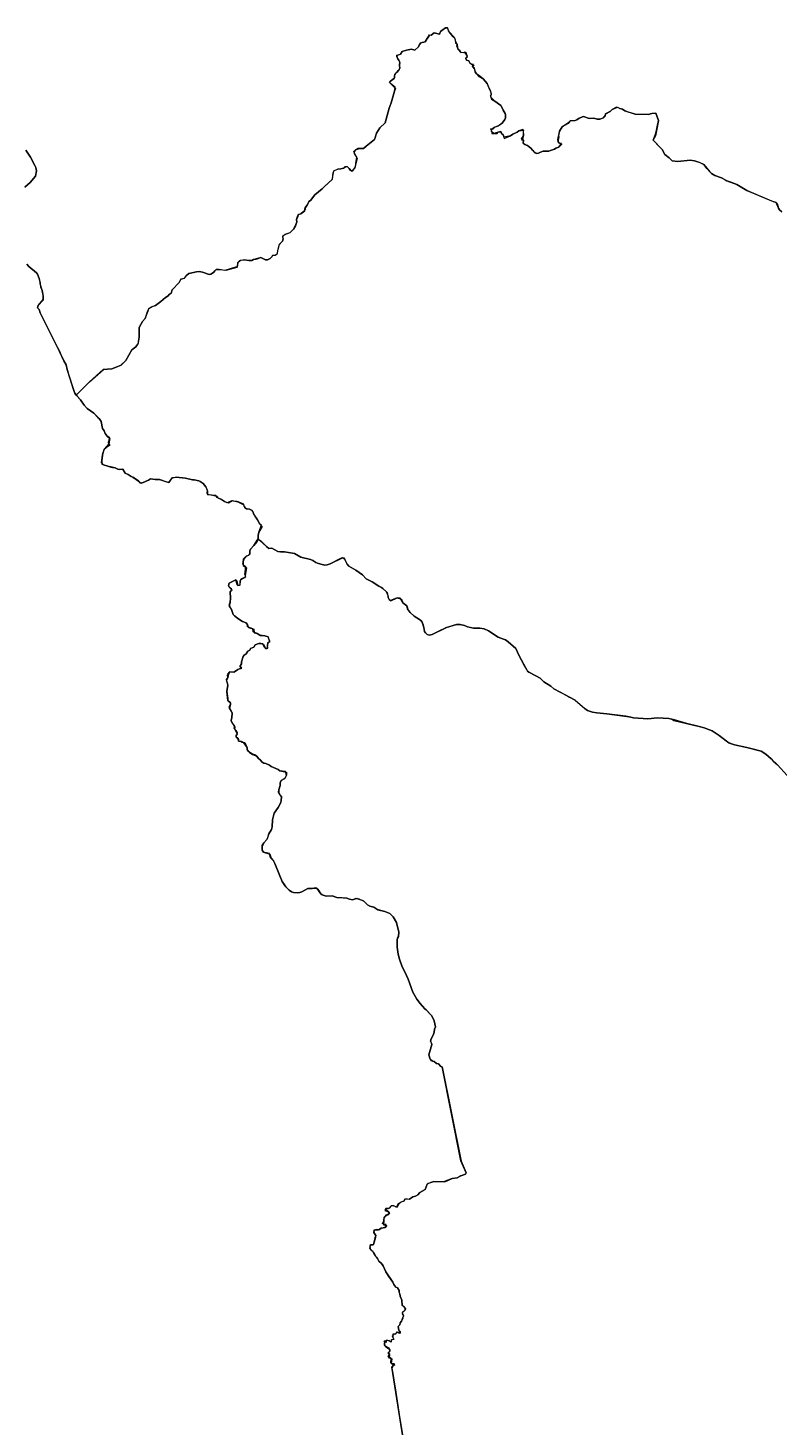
# Model space of a CAD drawing. Extents: x -74 to -34.8, y -33.8 to 5.3.
# Drawn here: x -38.3 to -37.33, y -10.662 to -8.856 of the extents above; entities that cross this region are included whole.
import ezdxf

# ---------------------------------------------------------------- set-up
doc = ezdxf.new("R2010")
doc.units = 0
doc.header["$LTSCALE"] = 2
doc.layers.add('UFEBRASIL', color=7, linetype='Continuous')

msp = doc.modelspace()

# ---------------------------------------------------------------- linework, layer by layer
at = {"layer": 'UFEBRASIL'}
for points in [[(-37.3277, -9.0932), (-37.3308, -9.0908), (-37.332, -9.0886), (-37.3351, -9.0814), (-37.3405, -9.0795), (-37.3728, -9.0659), (-37.386, -9.058), (-37.3923, -9.0557), (-37.3988, -9.0534), (-37.4056, -9.0494), (-37.4141, -9.0463), (-37.4185, -9.0438), (-37.4206, -9.0418), (-37.4243, -9.0373), (-37.4283, -9.0324), (-37.4341, -9.0296), (-37.4405, -9.0275), (-37.446, -9.0266), (-37.462, -9.0284), (-37.4694, -9.0277), (-37.473, -9.0239), (-37.4788, -9.0196), (-37.4822, -9.0129), (-37.4938, -9.0007), (-37.4905, -8.9933), (-37.4899, -8.9902), (-37.4886, -8.9835), (-37.487, -8.9756), (-37.4903, -8.9659), (-37.4954, -8.9666), (-37.5, -8.968), (-37.517, -8.9674), (-37.5194, -8.9666), (-37.5243, -8.965), (-37.5301, -8.9631), (-37.5332, -8.9607), (-37.5369, -8.9602), (-37.5411, -8.9584), (-37.5467, -8.9615), (-37.5493, -8.964), (-37.5557, -8.9676), (-37.5558, -8.97), (-37.5579, -8.972), (-37.5624, -8.974), (-37.566, -8.9737), (-37.5704, -8.9726), (-37.5761, -8.9729), (-37.5836, -8.9702), (-37.5893, -8.9727), (-37.592, -8.9747), (-37.5943, -8.9755), (-37.6008, -8.9761), (-37.6033, -8.9792), (-37.6087, -8.9825), (-37.611, -8.9837), (-37.6146, -8.9892), (-37.6159, -8.9952), (-37.6155, -8.9966), (-37.6161, -9.0011), (-37.6158, -9.0042), (-37.6115, -9.0059), (-37.6153, -9.0099), (-37.6192, -9.0112), (-37.621, -9.0123), (-37.6261, -9.0144), (-37.6281, -9.0149), (-37.6354, -9.0152), (-37.6388, -9.0162), (-37.6417, -9.0177), (-37.6439, -9.0183), (-37.6475, -9.0158), (-37.6476, -9.0149), (-37.6494, -9.0138), (-37.6513, -9.0111), (-37.6557, -9.0076), (-37.6591, -9.0065), (-37.6612, -9.0048), (-37.6607, -9.001), (-37.6639, -8.9987), (-37.6619, -8.9966), (-37.6609, -8.9943), (-37.6608, -8.988), (-37.6616, -8.9872), (-37.6669, -8.989), (-37.6689, -8.9906), (-37.6745, -8.993), (-37.6778, -8.9951), (-37.6862, -8.9972), (-37.6861, -8.9962), (-37.6873, -8.9942), (-37.6893, -8.9923), (-37.6903, -8.9898), (-37.6935, -8.9906), (-37.6966, -8.9914), (-37.6988, -8.9925), (-37.7014, -8.9904), (-37.7022, -8.9893), (-37.7017, -8.9864), (-37.7001, -8.9861), (-37.6976, -8.9839), (-37.693, -8.982), (-37.6885, -8.9788), (-37.6849, -8.9742), (-37.6842, -8.972), (-37.684, -8.9684), (-37.6846, -8.9665), (-37.6872, -8.9623), (-37.6884, -8.9592), (-37.6901, -8.9562), (-37.6977, -8.9506), (-37.7023, -8.9465), (-37.7034, -8.9438), (-37.7022, -8.9413), (-37.7032, -8.9376), (-37.7054, -8.933), (-37.7079, -8.9278), (-37.7129, -8.922), (-37.7191, -8.9171), (-37.7217, -8.9155), (-37.7231, -8.9128), (-37.7241, -8.9078), (-37.7267, -8.9061), (-37.7254, -8.9033), (-37.728, -8.9034), (-37.7299, -8.9011), (-37.7313, -8.8984), (-37.7343, -8.8977), (-37.7351, -8.8956), (-37.733, -8.8926), (-37.7364, -8.8874), (-37.7377, -8.8884), (-37.7416, -8.8877), (-37.7451, -8.8839), (-37.746, -8.8812), (-37.747, -8.8795), (-37.7465, -8.8771), (-37.748, -8.8739), (-37.7488, -8.8703), (-37.7518, -8.8676), (-37.7566, -8.8611), (-37.7582, -8.8583), (-37.759, -8.8562), (-37.7616, -8.8562), (-37.7663, -8.8596), (-37.7679, -8.8609), (-37.7693, -8.8641), (-37.776, -8.8625), (-37.7798, -8.8655), (-37.7826, -8.8661), (-37.7828, -8.867), (-37.7853, -8.8697), (-37.7879, -8.8739), (-37.7932, -8.8754), (-37.795, -8.8776), (-37.7961, -8.8807), (-37.8012, -8.8847), (-37.8053, -8.8837), (-37.8118, -8.8847), (-37.8172, -8.8866), (-37.8197, -8.8899), (-37.8244, -8.8921), (-37.8235, -8.8954), (-37.8218, -8.8976), (-37.8207, -8.8995), (-37.8204, -8.9017), (-37.8209, -8.9035), (-37.8206, -8.9056), (-37.8204, -8.9077), (-37.8211, -8.9098), (-37.8226, -8.9114), (-37.824, -8.9131), (-37.8256, -8.9146), (-37.8269, -8.9164), (-37.8274, -8.9173), (-37.8271, -8.92), (-37.8285, -8.9218), (-37.8323, -8.9246), (-37.8336, -8.9264), (-37.8321, -8.9283), (-37.826, -8.9342), (-37.8273, -8.9378), (-37.8315, -8.9529), (-37.8342, -8.9598), (-37.8391, -8.9784), (-37.846, -8.9848), (-37.8503, -8.9919), (-37.8531, -9.0001), (-37.8638, -9.0087), (-37.8672, -9.0116), (-37.8745, -9.0115), (-37.8776, -9.0133), (-37.8795, -9.0171), (-37.8785, -9.019), (-37.8752, -9.0246), (-37.8772, -9.0311), (-37.8783, -9.037), (-37.8827, -9.0407), (-37.8838, -9.0401), (-37.8856, -9.0373), (-37.8877, -9.0351), (-37.8914, -9.0353), (-37.8928, -9.0369), (-37.8963, -9.0379), (-37.9003, -9.0383), (-37.9057, -9.041), (-37.9065, -9.043), (-37.9079, -9.0522), (-37.9124, -9.0559), (-37.9185, -9.0614), (-37.9203, -9.0638), (-37.9298, -9.0713), (-37.9357, -9.0786), (-37.9377, -9.0801), (-37.9394, -9.0839), (-37.9427, -9.0892), (-37.9421, -9.0902), (-37.9446, -9.0927), (-37.9478, -9.0958), (-37.9516, -9.0973), (-37.9518, -9.0998), (-37.9534, -9.1034), (-37.9533, -9.1061), (-37.9548, -9.1113), (-37.9576, -9.1156), (-37.9623, -9.1206), (-37.9688, -9.1227), (-37.9715, -9.1257), (-37.971, -9.1283), (-37.9718, -9.131), (-37.9762, -9.1362), (-37.978, -9.1432), (-37.9786, -9.1477), (-37.9794, -9.1484), (-37.9813, -9.1493), (-37.9847, -9.1498), (-37.9855, -9.1516), (-37.9875, -9.1537), (-37.991, -9.1554), (-37.9937, -9.1553), (-37.9995, -9.1522), (-38.0067, -9.1542), (-38.009, -9.1549), (-38.011, -9.156), (-38.0149, -9.1561), (-38.0208, -9.1552), (-38.0273, -9.1566), (-38.0292, -9.1587), (-38.0303, -9.1649), (-38.0322, -9.1649), (-38.0462, -9.1689), (-38.0535, -9.1677), (-38.057, -9.1676), (-38.0588, -9.1693), (-38.0605, -9.1715), (-38.0639, -9.1738), (-38.0661, -9.1742), (-38.0749, -9.1713), (-38.0793, -9.1705), (-38.0826, -9.1706), (-38.0923, -9.1727), (-38.0952, -9.175), (-38.0987, -9.1793), (-38.1026, -9.1802), (-38.1047, -9.1846), (-38.1141, -9.194), (-38.1154, -9.1984), (-38.1179, -9.2), (-38.1192, -9.2018), (-38.1223, -9.2037), (-38.1284, -9.2091), (-38.1352, -9.214), (-38.1409, -9.2165), (-38.1439, -9.2182), (-38.146, -9.2224), (-38.1486, -9.2308), (-38.1522, -9.2349), (-38.1563, -9.2424), (-38.1564, -9.2552), (-38.1574, -9.2602), (-38.158, -9.2638), (-38.1607, -9.2675), (-38.1658, -9.2713), (-38.1736, -9.2851), (-38.1807, -9.2917), (-38.1917, -9.2959), (-38.2031, -9.2969), (-38.2206, -9.3125), (-38.2376, -9.3298), (-38.2395, -9.3271), (-38.2413, -9.3227), (-38.2486, -9.2992), (-38.2492, -9.2969), (-38.2505, -9.2905), (-38.2535, -9.2855), (-38.2593, -9.2733), (-38.2726, -9.2468), (-38.2842, -9.2238), (-38.2856, -9.2193), (-38.2875, -9.2171), (-38.2866, -9.2141), (-38.2801, -9.2063), (-38.2801, -9.2011), (-38.2815, -9.1949), (-38.2831, -9.1888), (-38.2842, -9.1864), (-38.2842, -9.1842), (-38.2855, -9.1793), (-38.2876, -9.1739), (-38.2887, -9.1721), (-38.2987, -9.1639), (-38.3013, -9.1608)], [(-37.3211, -9.8205), (-37.3336, -9.8068), (-37.3416, -9.7991), (-37.3483, -9.7931), (-37.3546, -9.7891), (-37.3577, -9.7882), (-37.3628, -9.7869), (-37.3696, -9.7851), (-37.373, -9.7842), (-37.3887, -9.7807), (-37.3962, -9.7782), (-37.3976, -9.7775), (-37.4084, -9.7689), (-37.4178, -9.763), (-37.428, -9.7589), (-37.4345, -9.757), (-37.4503, -9.7533), (-37.4664, -9.7487), (-37.4697, -9.7476), (-37.4737, -9.7468), (-37.4881, -9.7462), (-37.5005, -9.7473), (-37.5192, -9.746), (-37.5225, -9.7453), (-37.529, -9.7438), (-37.5535, -9.7407), (-37.5663, -9.7397), (-37.5719, -9.7387), (-37.5782, -9.7364), (-37.5827, -9.7334), (-37.5943, -9.7232), (-37.6216, -9.7088), (-37.6257, -9.705), (-37.6348, -9.6996), (-37.6392, -9.6947), (-37.6451, -9.6917), (-37.654, -9.6871), (-37.6556, -9.6859), (-37.6568, -9.6836), (-37.6603, -9.6773), (-37.6665, -9.666), (-37.6709, -9.6566), (-37.6808, -9.648), (-37.6841, -9.6456), (-37.6869, -9.6446), (-37.6934, -9.6421), (-37.7061, -9.6339), (-37.7118, -9.6313), (-37.717, -9.6305), (-37.7254, -9.6304), (-37.7331, -9.6286), (-37.737, -9.627), (-37.7427, -9.6258), (-37.7473, -9.6257), (-37.7615, -9.63), (-37.7621, -9.6303), (-37.7645, -9.6315), (-37.7665, -9.6325), (-37.7787, -9.6387), (-37.7819, -9.6396), (-37.7853, -9.6385), (-37.7873, -9.6365), (-37.7884, -9.6345), (-37.7896, -9.6294), (-37.7905, -9.6252), (-37.7915, -9.6228), (-37.7931, -9.6206), (-37.795, -9.619), (-37.8017, -9.615), (-37.8071, -9.6101), (-37.8106, -9.6053), (-37.8113, -9.6017), (-37.8164, -9.5977), (-37.8198, -9.5917), (-37.8238, -9.5913), (-37.8331, -9.5949), (-37.8355, -9.5905), (-37.8353, -9.5885), (-37.8375, -9.5833), (-37.8422, -9.5794), (-37.8439, -9.5781), (-37.8475, -9.576), (-37.8561, -9.5705), (-37.8638, -9.5666), (-37.8685, -9.5617), (-37.877, -9.5556), (-37.8862, -9.5502), (-37.8883, -9.5479), (-37.8912, -9.5416), (-37.8941, -9.5395), (-37.8959, -9.5401), (-37.91, -9.5472), (-37.9142, -9.5486), (-37.9171, -9.549), (-37.9224, -9.5478), (-37.9267, -9.5464), (-37.9286, -9.5456), (-37.9324, -9.5431), (-37.9354, -9.5419), (-37.9482, -9.5388), (-37.9563, -9.5341), (-37.9689, -9.532), (-37.9741, -9.5321), (-37.9778, -9.5315), (-37.9853, -9.5272), (-37.9893, -9.5274), (-37.9924, -9.5251), (-38.0008, -9.5171), (-38.0031, -9.5147), (-38.0032, -9.5108), (-38.0022, -9.5066), (-37.9989, -9.4977), (-38.0013, -9.4956), (-38.0038, -9.4906), (-38.0091, -9.4824), (-38.0092, -9.481), (-38.0109, -9.4787), (-38.0144, -9.4767), (-38.0199, -9.4759), (-38.0217, -9.4714), (-38.0222, -9.47), (-38.0303, -9.4669), (-38.0329, -9.4669), (-38.0374, -9.4662), (-38.0432, -9.4686), (-38.0466, -9.467), (-38.0505, -9.4644), (-38.0557, -9.4619), (-38.0576, -9.4592), (-38.0678, -9.4585), (-38.0687, -9.4564), (-38.0684, -9.4523), (-38.0703, -9.448), (-38.074, -9.4439), (-38.0778, -9.4411), (-38.0797, -9.4404), (-38.0854, -9.4392), (-38.0879, -9.4391), (-38.0967, -9.437), (-38.1089, -9.4356), (-38.1147, -9.4373), (-38.1181, -9.4423), (-38.1215, -9.4415), (-38.1302, -9.4387), (-38.1357, -9.4388), (-38.1419, -9.4378), (-38.1446, -9.4395), (-38.1514, -9.4423), (-38.1549, -9.4434), (-38.1573, -9.4404), (-38.1646, -9.4358), (-38.1669, -9.4349), (-38.1707, -9.432), (-38.1745, -9.4303), (-38.1777, -9.4254), (-38.1813, -9.4258), (-38.1839, -9.4253), (-38.1875, -9.4236), (-38.1912, -9.4229), (-38.197, -9.4214), (-38.2026, -9.4198), (-38.205, -9.4167), (-38.2037, -9.4072), (-38.2029, -9.4032), (-38.2009, -9.3989), (-38.195, -9.3928), (-38.1958, -9.3916), (-38.1959, -9.3905), (-38.1945, -9.3849), (-38.1976, -9.3829), (-38.2003, -9.3794), (-38.2018, -9.3758), (-38.2036, -9.3728), (-38.2056, -9.3636), (-38.2081, -9.3601), (-38.2148, -9.353), (-38.2236, -9.3469), (-38.2272, -9.3428), (-38.2321, -9.3358), (-38.2376, -9.3298), (-38.2206, -9.3125), (-38.2023, -9.2968), (-38.1917, -9.2959), (-38.1796, -9.2913), (-38.177, -9.2887), (-38.1736, -9.2851), (-38.1658, -9.2713), (-38.1607, -9.2675), (-38.1574, -9.2626), (-38.1574, -9.2602), (-38.1564, -9.2552), (-38.1564, -9.2491), (-38.1563, -9.2424), (-38.1522, -9.2349), (-38.1486, -9.2308), (-38.145, -9.2212), (-38.1439, -9.2182), (-38.1396, -9.2153), (-38.1352, -9.214), (-38.1284, -9.2091), (-38.1223, -9.2037), (-38.1192, -9.2018), (-38.1179, -9.2), (-38.1154, -9.1984), (-38.1141, -9.194), (-38.1047, -9.1846), (-38.1026, -9.1802), (-38.0978, -9.1787), (-38.0952, -9.175), (-38.0923, -9.1727), (-38.0826, -9.1706), (-38.0793, -9.1705), (-38.0749, -9.1713), (-38.0661, -9.1742), (-38.0639, -9.1738), (-38.0605, -9.1715), (-38.0588, -9.1693), (-38.057, -9.1676), (-38.0535, -9.1677), (-38.0445, -9.1688), (-38.0303, -9.1649), (-38.0295, -9.1645), (-38.0292, -9.1587), (-38.0258, -9.1555), (-38.0208, -9.1552), (-38.0149, -9.1561), (-38.011, -9.156), (-38.009, -9.1549), (-38.0054, -9.1544), (-37.9995, -9.1522), (-37.9937, -9.1553), (-37.991, -9.1554), (-37.9875, -9.1537), (-37.9855, -9.1516), (-37.9847, -9.1498), (-37.9813, -9.1493), (-37.9786, -9.1477), (-37.9781, -9.1461), (-37.9773, -9.1416), (-37.9755, -9.1349), (-37.9718, -9.131), (-37.971, -9.1283), (-37.9712, -9.1243), (-37.9688, -9.1227), (-37.9616, -9.1201), (-37.9576, -9.1156), (-37.9543, -9.1095), (-37.9533, -9.1061), (-37.9534, -9.1034), (-37.952, -9.0982), (-37.9506, -9.0965), (-37.9478, -9.0958), (-37.9427, -9.0922), (-37.9427, -9.0892), (-37.9425, -9.0881), (-37.9391, -9.0833), (-37.9377, -9.0801), (-37.9357, -9.0786), (-37.9298, -9.0713), (-37.9203, -9.0638), (-37.9173, -9.0608), (-37.9124, -9.0559), (-37.9071, -9.0512), (-37.9065, -9.043), (-37.9049, -9.0402), (-37.9003, -9.0383), (-37.8963, -9.0379), (-37.8928, -9.0369), (-37.8898, -9.0348), (-37.8877, -9.0351), (-37.8856, -9.0373), (-37.8827, -9.0407), (-37.881, -9.0403), (-37.8776, -9.0354), (-37.8772, -9.0311), (-37.8756, -9.0227), (-37.8785, -9.019), (-37.8796, -9.0154), (-37.8776, -9.0133), (-37.8725, -9.0118), (-37.8672, -9.0116), (-37.8638, -9.0087), (-37.8531, -9.0001), (-37.8523, -8.9977), (-37.8503, -8.9919), (-37.846, -8.9848), (-37.8391, -8.9784), (-37.8342, -8.9598), (-37.8315, -8.9529), (-37.8273, -8.9378), (-37.8262, -8.9327), (-37.8321, -8.9283), (-37.8336, -8.9264), (-37.8323, -8.9246), (-37.8271, -8.9208), (-37.8273, -8.9185), (-37.8266, -8.9156), (-37.8251, -8.9142), (-37.8236, -8.9126), (-37.8223, -8.911), (-37.8209, -8.9093), (-37.8205, -8.9072), (-37.8206, -8.9054), (-37.8209, -8.9032), (-37.8204, -8.901), (-37.821, -8.899), (-37.8223, -8.8972), (-37.823, -8.8962), (-37.8242, -8.8935), (-37.8243, -8.8914), (-37.8197, -8.8899), (-37.8172, -8.8866), (-37.8118, -8.8847), (-37.8053, -8.8837), (-37.8012, -8.8847), (-37.7961, -8.8807), (-37.795, -8.8776), (-37.7932, -8.8754), (-37.7879, -8.8739), (-37.7853, -8.8697), (-37.7826, -8.8661), (-37.783, -8.865), (-37.7798, -8.8655), (-37.776, -8.8625), (-37.7693, -8.8641), (-37.7679, -8.8609), (-37.7663, -8.8596), (-37.7616, -8.8562), (-37.759, -8.8562), (-37.7582, -8.8598), (-37.7566, -8.8611), (-37.7503, -8.868), (-37.749, -8.8714), (-37.7486, -8.8752), (-37.7465, -8.8771), (-37.746, -8.8812), (-37.7451, -8.8839), (-37.7439, -8.884), (-37.7416, -8.8877), (-37.7364, -8.8874), (-37.7352, -8.8876), (-37.7334, -8.894), (-37.7351, -8.8956), (-37.7343, -8.8977), (-37.7313, -8.8984), (-37.7299, -8.9011), (-37.7268, -8.9038), (-37.7246, -8.9041), (-37.7267, -8.9061), (-37.7242, -8.9092), (-37.7231, -8.9128), (-37.7217, -8.9155), (-37.7184, -8.9186), (-37.7129, -8.922), (-37.7079, -8.9278), (-37.7052, -8.9349), (-37.7033, -8.9381), (-37.7025, -8.9425), (-37.7035, -8.9443), (-37.7022, -8.9482), (-37.6977, -8.9506), (-37.6901, -8.9562), (-37.6884, -8.9592), (-37.6872, -8.9623), (-37.6846, -8.9665), (-37.684, -8.9684), (-37.6842, -8.972), (-37.6849, -8.9742), (-37.6885, -8.9788), (-37.6936, -8.983), (-37.6989, -8.9845), (-37.7012, -8.9865), (-37.7034, -8.9861), (-37.7014, -8.9904), (-37.7019, -8.9922), (-37.6988, -8.9925), (-37.6948, -8.9923), (-37.6935, -8.9906), (-37.6895, -8.9903), (-37.6893, -8.9923), (-37.6873, -8.9942), (-37.6862, -8.9972), (-37.686, -8.9988), (-37.6778, -8.9951), (-37.6745, -8.993), (-37.6689, -8.9906), (-37.6669, -8.989), (-37.6608, -8.988), (-37.6612, -8.9899), (-37.6609, -8.9943), (-37.6619, -8.9983), (-37.6636, -9.0004), (-37.6607, -9.001), (-37.6612, -9.0048), (-37.6591, -9.0065), (-37.6557, -9.0076), (-37.6513, -9.0111), (-37.6494, -9.0138), (-37.6475, -9.0158), (-37.6463, -9.0171), (-37.6439, -9.0183), (-37.6417, -9.0177), (-37.6388, -9.0162), (-37.6354, -9.0152), (-37.6281, -9.0149), (-37.6261, -9.0144), (-37.621, -9.0123), (-37.6192, -9.0112), (-37.6153, -9.0099), (-37.612, -9.005), (-37.6158, -9.0042), (-37.6168, -9.0006), (-37.6159, -8.9952), (-37.6152, -8.9944), (-37.6146, -8.9892), (-37.611, -8.9837), (-37.6074, -8.9812), (-37.6024, -8.9776), (-37.6008, -8.9761), (-37.5943, -8.9755), (-37.592, -8.9747), (-37.5893, -8.9727), (-37.5836, -8.9702), (-37.5761, -8.9729), (-37.5704, -8.9726), (-37.566, -8.9737), (-37.5624, -8.974), (-37.5579, -8.972), (-37.5555, -8.9689), (-37.5547, -8.9665), (-37.5493, -8.964), (-37.5467, -8.9614), (-37.5397, -8.9585), (-37.5369, -8.9602), (-37.5332, -8.9607), (-37.5301, -8.9631), (-37.517, -8.9674), (-37.5, -8.968), (-37.4954, -8.9666), (-37.4903, -8.9659), (-37.487, -8.9756), (-37.4896, -8.9889), (-37.4909, -8.9953), (-37.4925, -8.9983), (-37.4938, -9.0007), (-37.4855, -9.0094), (-37.4822, -9.0129), (-37.4788, -9.0196), (-37.473, -9.0239), (-37.4694, -9.0277), (-37.462, -9.0284), (-37.446, -9.0266), (-37.4405, -9.0275), (-37.4336, -9.0298), (-37.4283, -9.0324), (-37.4206, -9.0418), (-37.4185, -9.0438), (-37.4141, -9.0463), (-37.4056, -9.0494), (-37.4008, -9.0522), (-37.3988, -9.0534), (-37.386, -9.058), (-37.3728, -9.0659), (-37.3389, -9.0802), (-37.3351, -9.0814), (-37.3337, -9.0825), (-37.332, -9.0886), (-37.3308, -9.0908), (-37.3277, -9.0932)], [(-38.3037, -9.0616), (-38.297, -9.0557), (-38.29, -9.0472), (-38.2889, -9.0403), (-38.2897, -9.0363), (-38.2911, -9.0334), (-38.2964, -9.0229), (-38.3028, -9.0139)], [(-38.3028, -9.0139), (-38.2964, -9.0229), (-38.2897, -9.0363), (-38.2889, -9.0403), (-38.29, -9.0472), (-38.297, -9.0557), (-38.3037, -9.0616)], [(-38.3013, -9.1608), (-38.2987, -9.1639), (-38.2887, -9.1721), (-38.2876, -9.1739), (-38.2855, -9.1793), (-38.2842, -9.1853), (-38.2842, -9.1864), (-38.2839, -9.1901), (-38.2815, -9.1949), (-38.2801, -9.2023), (-38.2801, -9.2072), (-38.2866, -9.2141), (-38.2875, -9.2171), (-38.2856, -9.2193), (-38.2842, -9.2238), (-38.2672, -9.2576), (-38.2652, -9.2616), (-38.2617, -9.2685), (-38.2589, -9.2741), (-38.2574, -9.2772), (-38.2535, -9.2855), (-38.2505, -9.2905), (-38.2492, -9.2969), (-38.2486, -9.2992), (-38.2475, -9.3029), (-38.2413, -9.3227), (-38.2404, -9.3249), (-38.2395, -9.3271), (-38.2365, -9.3312), (-38.2321, -9.3358), (-38.2272, -9.3428), (-38.2236, -9.3469), (-38.2148, -9.353), (-38.2096, -9.3585), (-38.2081, -9.3601), (-38.2056, -9.3636), (-38.2036, -9.3728), (-38.2018, -9.3758), (-38.2003, -9.3794), (-38.1976, -9.3829), (-38.1943, -9.3857), (-38.1955, -9.3924), (-38.195, -9.3928), (-38.1942, -9.3944), (-38.1986, -9.3974), (-38.2019, -9.4004), (-38.2029, -9.4032), (-38.2037, -9.4073), (-38.2047, -9.4147), (-38.2048, -9.4187), (-38.2026, -9.4198), (-38.1967, -9.4214), (-38.193, -9.4225), (-38.1909, -9.423), (-38.1875, -9.4236), (-38.1839, -9.4253), (-38.1813, -9.4258), (-38.1777, -9.4254), (-38.1745, -9.4303), (-38.1707, -9.432), (-38.1669, -9.4349), (-38.1646, -9.4358), (-38.1559, -9.4417), (-38.154, -9.4435), (-38.1514, -9.4423), (-38.1446, -9.4395), (-38.1419, -9.4378), (-38.1357, -9.4388), (-38.1302, -9.4387), (-38.1214, -9.4416), (-38.1181, -9.4423), (-38.1134, -9.4362), (-38.1089, -9.4356), (-38.0967, -9.437), (-38.0879, -9.4391), (-38.0854, -9.4392), (-38.0797, -9.4404), (-38.0778, -9.4411), (-38.074, -9.4439), (-38.0703, -9.448), (-38.0682, -9.4537), (-38.0685, -9.458), (-38.0661, -9.4581), (-38.0561, -9.4599), (-38.0551, -9.4623), (-38.0505, -9.4644), (-38.0466, -9.467), (-38.0412, -9.4685), (-38.0361, -9.4658), (-38.0309, -9.4669), (-38.0299, -9.4669), (-38.0217, -9.4714), (-38.0217, -9.4732), (-38.0187, -9.4766), (-38.0144, -9.4767), (-38.0109, -9.4787), (-38.0091, -9.4824), (-38.0084, -9.4839), (-38.0038, -9.4906), (-38.0007, -9.4964), (-37.9979, -9.4993), (-38.0022, -9.5066), (-38.0032, -9.5108), (-38.0031, -9.5147), (-38.0043, -9.5184), (-38.0087, -9.5239), (-38.0131, -9.5283), (-38.0139, -9.5304), (-38.0139, -9.535), (-38.0155, -9.5365), (-38.0185, -9.5376), (-38.0221, -9.5419), (-38.0222, -9.5457), (-38.0224, -9.5497), (-38.018, -9.5524), (-38.0197, -9.5628), (-38.0203, -9.5653), (-38.0233, -9.5664), (-38.0252, -9.5678), (-38.0264, -9.5698), (-38.0268, -9.5749), (-38.0292, -9.5752), (-38.03, -9.5745), (-38.0317, -9.5681), (-38.0328, -9.5683), (-38.0374, -9.571), (-38.0403, -9.5724), (-38.0413, -9.5753), (-38.0411, -9.5762), (-38.0398, -9.578), (-38.0368, -9.5811), (-38.0372, -9.5822), (-38.0391, -9.5835), (-38.0388, -9.5916), (-38.0393, -9.5969), (-38.0405, -9.6026), (-38.0375, -9.6064), (-38.0353, -9.6126), (-38.0331, -9.615), (-38.028, -9.6186), (-38.0232, -9.6217), (-38.0187, -9.6236), (-38.0168, -9.626), (-38.0153, -9.6297), (-38.0087, -9.6318), (-38.0081, -9.6364), (-38.0044, -9.6373), (-38.0003, -9.6399), (-37.9944, -9.6401), (-37.9901, -9.6417), (-37.9893, -9.6452), (-37.9879, -9.6474), (-37.9904, -9.6494), (-37.9908, -9.6527), (-37.992, -9.6567), (-37.9937, -9.6565), (-37.9947, -9.6552), (-37.9971, -9.6504), (-37.9997, -9.6501), (-38.0022, -9.6503), (-38.007, -9.6517), (-38.0088, -9.6549), (-38.0127, -9.6566), (-38.0138, -9.6586), (-38.0164, -9.6602), (-38.0183, -9.6636), (-38.0209, -9.6651), (-38.0222, -9.6668), (-38.0247, -9.6736), (-38.0247, -9.6762), (-38.0266, -9.6799), (-38.025, -9.6829), (-38.027, -9.6827), (-38.0292, -9.6836), (-38.0321, -9.6859), (-38.0343, -9.6872), (-38.0399, -9.6866), (-38.0418, -9.6914), (-38.0416, -9.6918), (-38.042, -9.6944), (-38.0439, -9.698), (-38.0422, -9.7039), (-38.0434, -9.7122), (-38.0421, -9.7211), (-38.0421, -9.7238), (-38.0388, -9.7267), (-38.0386, -9.729), (-38.0398, -9.7334), (-38.0391, -9.7345), (-38.0372, -9.7377), (-38.0365, -9.7399), (-38.037, -9.7454), (-38.0379, -9.7495), (-38.0368, -9.752), (-38.033, -9.7579), (-38.0336, -9.7601), (-38.0315, -9.7641), (-38.0303, -9.7674), (-38.0315, -9.7683), (-38.0316, -9.771), (-38.0299, -9.7715), (-38.0286, -9.7738), (-38.0282, -9.7761), (-38.025, -9.7763), (-38.0223, -9.7776), (-38.0201, -9.778), (-38.0172, -9.7848), (-38.0171, -9.7874), (-38.014, -9.7907), (-38.0102, -9.7932), (-38.0046, -9.7955), (-38.0027, -9.7984), (-38.0004, -9.8), (-37.9977, -9.8033), (-37.9957, -9.8044), (-37.9932, -9.8049), (-37.9882, -9.8071), (-37.9861, -9.8089), (-37.9772, -9.8127), (-37.9751, -9.8142), (-37.9667, -9.8161), (-37.9664, -9.8199), (-37.9691, -9.8248), (-37.9734, -9.827), (-37.9746, -9.83), (-37.9746, -9.8334), (-37.9765, -9.8388), (-37.9762, -9.8436), (-37.9729, -9.8481), (-37.9733, -9.8525), (-37.974, -9.8553), (-37.9773, -9.8617), (-37.9825, -9.8688), (-37.9845, -9.8778), (-37.9851, -9.8867), (-37.9857, -9.8899), (-37.9894, -9.8957), (-37.9914, -9.902), (-37.9919, -9.9028), (-37.9958, -9.9073), (-37.998, -9.9119), (-37.9977, -9.9167), (-37.9962, -9.9192), (-37.9879, -9.9218), (-37.9864, -9.927), (-37.9833, -9.9305), (-37.9817, -9.9338), (-37.9751, -9.9499), (-37.9719, -9.957), (-37.9683, -9.9628), (-37.9673, -9.9642), (-37.9632, -9.9682), (-37.9601, -9.9703), (-37.9575, -9.9713), (-37.9527, -9.9717), (-37.9495, -9.9715), (-37.9467, -9.9706), (-37.9391, -9.9662), (-37.9367, -9.966), (-37.9336, -9.9663), (-37.9273, -9.9656), (-37.9261, -9.967), (-37.9222, -9.9732), (-37.9205, -9.9745), (-37.9155, -9.9759), (-37.9078, -9.9758), (-37.9018, -9.9779), (-37.8979, -9.9779), (-37.8934, -9.978), (-37.8889, -9.9786), (-37.8854, -9.98), (-37.8814, -9.9807), (-37.8755, -9.9788), (-37.8686, -9.9818), (-37.8666, -9.9825), (-37.8619, -9.9873), (-37.859, -9.9888), (-37.8538, -9.9904), (-37.8486, -9.9935), (-37.8396, -9.9958), (-37.8332, -9.9983), (-37.8288, -10.0025), (-37.8248, -10.0101), (-37.8225, -10.0187), (-37.8218, -10.0224), (-37.822, -10.0282), (-37.8233, -10.0303), (-37.824, -10.0325), (-37.8239, -10.0358), (-37.8238, -10.0417), (-37.8225, -10.0508), (-37.821, -10.0573), (-37.8174, -10.067), (-37.8138, -10.0737), (-37.8097, -10.0829), (-37.8038, -10.0999), (-37.7983, -10.109), (-37.7942, -10.1147), (-37.7883, -10.1213), (-37.7863, -10.1228), (-37.7795, -10.13), (-37.7772, -10.1338), (-37.7761, -10.137), (-37.7744, -10.1448), (-37.7756, -10.1474), (-37.776, -10.1515), (-37.7772, -10.1554), (-37.7799, -10.1602), (-37.7808, -10.1633), (-37.7797, -10.1656), (-37.7792, -10.1676), (-37.7829, -10.1806), (-37.7813, -10.1862), (-37.7802, -10.1879), (-37.7783, -10.1889), (-37.7762, -10.1894), (-37.7731, -10.1919), (-37.7705, -10.1923), (-37.7677, -10.1956), (-37.7657, -10.1962), (-37.7413, -10.3179), (-37.7349, -10.3328), (-37.7358, -10.3347), (-37.7419, -10.3368), (-37.744, -10.338), (-37.7464, -10.3394), (-37.7529, -10.3404), (-37.7642, -10.3447), (-37.7715, -10.3445), (-37.7766, -10.3442), (-37.7803, -10.3454), (-37.7853, -10.3475), (-37.7876, -10.3545), (-37.7947, -10.3582), (-37.7971, -10.3611), (-37.8003, -10.3631), (-37.8035, -10.3638), (-37.8078, -10.3667), (-37.8143, -10.3674), (-37.8155, -10.3701), (-37.8191, -10.3709), (-37.8222, -10.3738), (-37.8236, -10.3774), (-37.8252, -10.3774), (-37.8281, -10.3753), (-37.8317, -10.3756), (-37.8339, -10.3783), (-37.8352, -10.3788), (-37.8385, -10.3788), (-37.8391, -10.3803), (-37.8398, -10.3813), (-37.835, -10.3833), (-37.8336, -10.3853), (-37.8372, -10.3871), (-37.8382, -10.3874), (-37.8411, -10.3916), (-37.8408, -10.3948), (-37.8414, -10.3998), (-37.8373, -10.401), (-37.8394, -10.4034), (-37.8446, -10.4045), (-37.848, -10.4064), (-37.8499, -10.4062), (-37.8534, -10.4068), (-37.854, -10.4101), (-37.8512, -10.4138), (-37.8525, -10.4168), (-37.8549, -10.4256), (-37.8577, -10.426), (-37.8591, -10.4265), (-37.8585, -10.431), (-37.8553, -10.4345), (-37.854, -10.4358), (-37.8514, -10.4408), (-37.8505, -10.4415), (-37.849, -10.4436), (-37.8475, -10.4467), (-37.8442, -10.4498), (-37.842, -10.4528), (-37.8383, -10.4608), (-37.8296, -10.4738), (-37.828, -10.477), (-37.8256, -10.4803), (-37.8235, -10.4814), (-37.8211, -10.4847), (-37.8214, -10.4873), (-37.8205, -10.4891), (-37.8199, -10.4921), (-37.8176, -10.4971), (-37.8173, -10.5039), (-37.8155, -10.505), (-37.8131, -10.5085), (-37.814, -10.5104), (-37.817, -10.5131), (-37.8173, -10.5149), (-37.8156, -10.5174), (-37.8175, -10.5214), (-37.8181, -10.5242), (-37.8198, -10.5266), (-37.8202, -10.529), (-37.8223, -10.531), (-37.8215, -10.5357), (-37.8199, -10.5398), (-37.8209, -10.54), (-37.8248, -10.5383), (-37.8257, -10.5404), (-37.8294, -10.5412), (-37.8296, -10.5453), (-37.8282, -10.5481), (-37.831, -10.5484), (-37.8318, -10.5513), (-37.8339, -10.5496), (-37.8372, -10.5488), (-37.8393, -10.5512), (-37.8406, -10.5496), (-37.8397, -10.5561), (-37.8383, -10.5572), (-37.8331, -10.5606), (-37.8336, -10.5636), (-37.8354, -10.5648), (-37.8353, -10.5661), (-37.8331, -10.5681), (-37.8353, -10.5711), (-37.8306, -10.573), (-37.8315, -10.579), (-37.8306, -10.5795), (-37.8266, -10.5809), (-37.8286, -10.5809), (-37.8305, -10.5847), (-37.8302, -10.5866), (-37.8257, -10.6158), (-37.8212, -10.6445), (-37.8171, -10.6707)], [(-37.8154, -10.6818), (-37.8305, -10.5834), (-37.8286, -10.5809), (-37.8271, -10.5794), (-37.8315, -10.579), (-37.8321, -10.5779), (-37.8315, -10.5721), (-37.8353, -10.5699), (-37.8333, -10.5669), (-37.8354, -10.5648), (-37.8336, -10.5636), (-37.8327, -10.5628), (-37.8341, -10.5591), (-37.8397, -10.5561), (-37.8402, -10.5549), (-37.8397, -10.5493), (-37.838, -10.5519), (-37.8372, -10.5488), (-37.8339, -10.5496), (-37.8313, -10.5508), (-37.831, -10.5484), (-37.8283, -10.5474), (-37.8297, -10.5436), (-37.8278, -10.5412), (-37.8257, -10.5404), (-37.8243, -10.5382), (-37.8195, -10.5394), (-37.8196, -10.538), (-37.8215, -10.5357), (-37.8223, -10.531), (-37.8202, -10.529), (-37.8198, -10.5266), (-37.8181, -10.5242), (-37.8162, -10.5203), (-37.8156, -10.5174), (-37.817, -10.5131), (-37.8166, -10.5125), (-37.8134, -10.5095), (-37.8134, -10.5073), (-37.8155, -10.505), (-37.8173, -10.5039), (-37.8176, -10.4971), (-37.8199, -10.4921), (-37.8205, -10.4891), (-37.8214, -10.4873), (-37.8211, -10.4847), (-37.8235, -10.4814), (-37.8256, -10.4803), (-37.828, -10.477), (-37.8296, -10.4738), (-37.8344, -10.4667), (-37.8383, -10.4608), (-37.842, -10.4528), (-37.8442, -10.4498), (-37.8475, -10.4467), (-37.849, -10.4436), (-37.8505, -10.4415), (-37.8523, -10.4401), (-37.8553, -10.4345), (-37.8565, -10.4334), (-37.8589, -10.4302), (-37.8577, -10.426), (-37.8549, -10.4256), (-37.8538, -10.4249), (-37.8512, -10.4161), (-37.8512, -10.4138), (-37.854, -10.4101), (-37.8534, -10.4065), (-37.848, -10.4064), (-37.8467, -10.406), (-37.8446, -10.4045), (-37.8394, -10.4034), (-37.838, -10.3997), (-37.8425, -10.3985), (-37.8408, -10.3948), (-37.8406, -10.3899), (-37.8372, -10.3871), (-37.8354, -10.3873), (-37.8336, -10.3853), (-37.835, -10.3833), (-37.8391, -10.3803), (-37.8377, -10.3794), (-37.8352, -10.3788), (-37.8339, -10.3783), (-37.8327, -10.3774), (-37.8307, -10.375), (-37.8281, -10.3753), (-37.8236, -10.3774), (-37.824, -10.3756), (-37.8221, -10.3723), (-37.8191, -10.3709), (-37.8145, -10.3688), (-37.813, -10.3662), (-37.8078, -10.3667), (-37.8035, -10.3638), (-37.8003, -10.3631), (-37.7971, -10.3611), (-37.7947, -10.3582), (-37.7876, -10.3545), (-37.7853, -10.3475), (-37.784, -10.3462), (-37.7803, -10.3454), (-37.7766, -10.3442), (-37.7699, -10.3442), (-37.7625, -10.3444), (-37.7529, -10.3404), (-37.7464, -10.3394), (-37.7418, -10.3367), (-37.7358, -10.3347), (-37.7349, -10.3328), (-37.7415, -10.3173), (-37.7657, -10.1962), (-37.7677, -10.1956), (-37.7705, -10.1923), (-37.7731, -10.1919), (-37.7762, -10.1894), (-37.7783, -10.1889), (-37.7813, -10.1862), (-37.7818, -10.1849), (-37.7829, -10.1806), (-37.7792, -10.1676), (-37.7797, -10.1656), (-37.7807, -10.1631), (-37.7799, -10.1602), (-37.7772, -10.1554), (-37.776, -10.1515), (-37.7756, -10.1474), (-37.7744, -10.1448), (-37.7761, -10.137), (-37.7772, -10.1338), (-37.7795, -10.13), (-37.7812, -10.1282), (-37.7863, -10.1228), (-37.7883, -10.1213), (-37.7942, -10.1147), (-37.7983, -10.109), (-37.8038, -10.0999), (-37.8098, -10.0829), (-37.8138, -10.0737), (-37.8174, -10.067), (-37.821, -10.0573), (-37.8225, -10.0508), (-37.8238, -10.0417), (-37.8239, -10.0345), (-37.824, -10.0325), (-37.8233, -10.0303), (-37.822, -10.0282), (-37.8218, -10.0224), (-37.8225, -10.0187), (-37.8233, -10.0157), (-37.8248, -10.0101), (-37.8288, -10.0025), (-37.8332, -9.9983), (-37.8396, -9.9958), (-37.8496, -9.9931), (-37.8538, -9.9904), (-37.859, -9.9888), (-37.8619, -9.9873), (-37.8666, -9.9825), (-37.8686, -9.9818), (-37.8769, -9.9789), (-37.8814, -9.9807), (-37.8854, -9.98), (-37.8889, -9.9786), (-37.8946, -9.9781), (-37.8993, -9.9783), (-37.9018, -9.9779), (-37.9078, -9.9758), (-37.9155, -9.9759), (-37.9205, -9.9745), (-37.9222, -9.9732), (-37.9273, -9.9656), (-37.9291, -9.9655), (-37.9336, -9.9663), (-37.9367, -9.966), (-37.9391, -9.9662), (-37.9467, -9.9706), (-37.9495, -9.9715), (-37.9527, -9.9717), (-37.9575, -9.9713), (-37.9601, -9.9703), (-37.9632, -9.9682), (-37.9673, -9.9642), (-37.9695, -9.9612), (-37.9719, -9.957), (-37.9751, -9.9499), (-37.9817, -9.9338), (-37.9833, -9.9305), (-37.9873, -9.9265), (-37.9886, -9.9209), (-37.9962, -9.9192), (-37.9977, -9.9167), (-37.9978, -9.9108), (-37.9958, -9.9073), (-37.9919, -9.9028), (-37.9905, -9.9004), (-37.9894, -9.8957), (-37.9857, -9.8899), (-37.9851, -9.8867), (-37.9845, -9.8778), (-37.9825, -9.8688), (-37.9773, -9.8617), (-37.974, -9.8553), (-37.9733, -9.8525), (-37.9729, -9.8481), (-37.9766, -9.8421), (-37.9765, -9.8388), (-37.9746, -9.8334), (-37.9746, -9.83), (-37.9734, -9.827), (-37.968, -9.8235), (-37.9664, -9.8199), (-37.9679, -9.8154), (-37.9751, -9.8142), (-37.9772, -9.8127), (-37.9861, -9.8089), (-37.9882, -9.8071), (-37.9932, -9.8049), (-37.9957, -9.8044), (-37.9977, -9.8033), (-38.0004, -9.8), (-38.0027, -9.7984), (-38.006, -9.7941), (-38.011, -9.7925), (-38.0153, -9.7895), (-38.0174, -9.7868), (-38.0171, -9.7841), (-38.0216, -9.7783), (-38.0236, -9.7779), (-38.0256, -9.7764), (-38.0282, -9.7761), (-38.0286, -9.7738), (-38.0316, -9.7706), (-38.0315, -9.7683), (-38.0303, -9.7674), (-38.0298, -9.7655), (-38.0313, -9.7624), (-38.0339, -9.7592), (-38.0333, -9.7564), (-38.0368, -9.752), (-38.0379, -9.7495), (-38.037, -9.7454), (-38.0365, -9.7399), (-38.0372, -9.7377), (-38.0398, -9.7334), (-38.0404, -9.7319), (-38.0386, -9.729), (-38.0388, -9.7267), (-38.0421, -9.7238), (-38.0427, -9.72), (-38.0434, -9.7122), (-38.0422, -9.7039), (-38.0438, -9.6965), (-38.042, -9.6944), (-38.0424, -9.6904), (-38.0423, -9.6899), (-38.0394, -9.6865), (-38.0343, -9.6872), (-38.0321, -9.6859), (-38.0292, -9.6836), (-38.027, -9.6827), (-38.0243, -9.6817), (-38.0266, -9.6799), (-38.0247, -9.6762), (-38.0247, -9.6736), (-38.0222, -9.6668), (-38.0209, -9.6651), (-38.0183, -9.6636), (-38.0164, -9.6602), (-38.0138, -9.6586), (-38.0127, -9.6566), (-38.0088, -9.6549), (-38.007, -9.6517), (-38.0022, -9.6503), (-37.9997, -9.6501), (-37.9962, -9.6512), (-37.9937, -9.6565), (-37.992, -9.6567), (-37.9904, -9.656), (-37.9908, -9.6527), (-37.9904, -9.6494), (-37.9879, -9.6474), (-37.9892, -9.6441), (-37.9901, -9.6417), (-37.9944, -9.6401), (-38.0007, -9.6394), (-38.0044, -9.6373), (-38.0095, -9.6351), (-38.0097, -9.6313), (-38.0166, -9.6287), (-38.0168, -9.626), (-38.0187, -9.6236), (-38.0232, -9.6217), (-38.028, -9.6186), (-38.0335, -9.6144), (-38.0353, -9.6126), (-38.0375, -9.6064), (-38.0405, -9.6006), (-38.0393, -9.5969), (-38.0388, -9.5916), (-38.0391, -9.5835), (-38.0368, -9.5811), (-38.0375, -9.5796), (-38.0398, -9.578), (-38.0413, -9.5753), (-38.0403, -9.5724), (-38.0367, -9.5701), (-38.0317, -9.5681), (-38.0304, -9.5695), (-38.0292, -9.5752), (-38.0268, -9.5749), (-38.0264, -9.5736), (-38.0264, -9.5698), (-38.0252, -9.5678), (-38.0233, -9.5664), (-38.019, -9.5639), (-38.0202, -9.561), (-38.019, -9.5511), (-38.023, -9.5478), (-38.0222, -9.5457), (-38.0219, -9.541), (-38.0185, -9.5376), (-38.015, -9.5362), (-38.0137, -9.5345), (-38.0139, -9.5304), (-38.0131, -9.5283), (-38.0087, -9.5239), (-38.0044, -9.5169), (-38.0033, -9.515), (-37.9993, -9.5181), (-37.9924, -9.5251), (-37.9893, -9.5274), (-37.9853, -9.5272), (-37.9778, -9.5315), (-37.9741, -9.5321), (-37.9689, -9.532), (-37.9563, -9.5341), (-37.9482, -9.5388), (-37.9354, -9.5419), (-37.9324, -9.5431), (-37.9286, -9.5456), (-37.9267, -9.5464), (-37.9224, -9.5478), (-37.9171, -9.549), (-37.9142, -9.5486), (-37.91, -9.5472), (-37.8941, -9.5395), (-37.8925, -9.5398), (-37.8912, -9.5416), (-37.8883, -9.5479), (-37.8862, -9.5502), (-37.877, -9.5556), (-37.8685, -9.5617), (-37.8638, -9.5666), (-37.8561, -9.5705), (-37.8475, -9.576), (-37.8439, -9.5781), (-37.8422, -9.5794), (-37.8366, -9.5845), (-37.8355, -9.5905), (-37.835, -9.5923), (-37.8318, -9.5949), (-37.8238, -9.5913), (-37.8182, -9.5929), (-37.8164, -9.5977), (-37.8113, -9.6017), (-37.8098, -9.607), (-37.8071, -9.6101), (-37.8017, -9.615), (-37.795, -9.619), (-37.7931, -9.6206), (-37.7915, -9.6228), (-37.7904, -9.6259), (-37.7896, -9.6294), (-37.7884, -9.6345), (-37.7873, -9.6365), (-37.7851, -9.6386), (-37.7819, -9.6396), (-37.7787, -9.6387), (-37.7603, -9.6293), (-37.7473, -9.6257), (-37.7427, -9.6258), (-37.7371, -9.627), (-37.7331, -9.6286), (-37.7254, -9.6304), (-37.7169, -9.6305), (-37.7118, -9.6313), (-37.7061, -9.6339), (-37.6934, -9.6421), (-37.6869, -9.6446), (-37.6841, -9.6456), (-37.6808, -9.648), (-37.6709, -9.6566), (-37.6665, -9.666), (-37.6556, -9.6859), (-37.654, -9.6871), (-37.6451, -9.6917), (-37.6392, -9.6947), (-37.6348, -9.6996), (-37.6257, -9.705), (-37.6216, -9.7088), (-37.6038, -9.7182), (-37.6018, -9.7193), (-37.5943, -9.7232), (-37.5817, -9.7341), (-37.5782, -9.7364), (-37.5719, -9.7387), (-37.5663, -9.7397), (-37.5535, -9.7407), (-37.5276, -9.7441), (-37.5225, -9.7453), (-37.5192, -9.746), (-37.5005, -9.7473), (-37.4881, -9.7462), (-37.4737, -9.7468), (-37.4697, -9.7476), (-37.4669, -9.7495), (-37.4345, -9.757), (-37.428, -9.7589), (-37.4178, -9.763), (-37.4084, -9.7689), (-37.3962, -9.7782), (-37.3954, -9.7787), (-37.3887, -9.7807), (-37.373, -9.7842), (-37.3696, -9.7851), (-37.3577, -9.7882), (-37.3546, -9.7891), (-37.3483, -9.7931), (-37.3416, -9.7991), (-37.3388, -9.8018), (-37.3336, -9.8068), (-37.3211, -9.8205)]]:
    msp.add_lwpolyline(points, dxfattribs=at)

doc.saveas('drawing.dxf')
